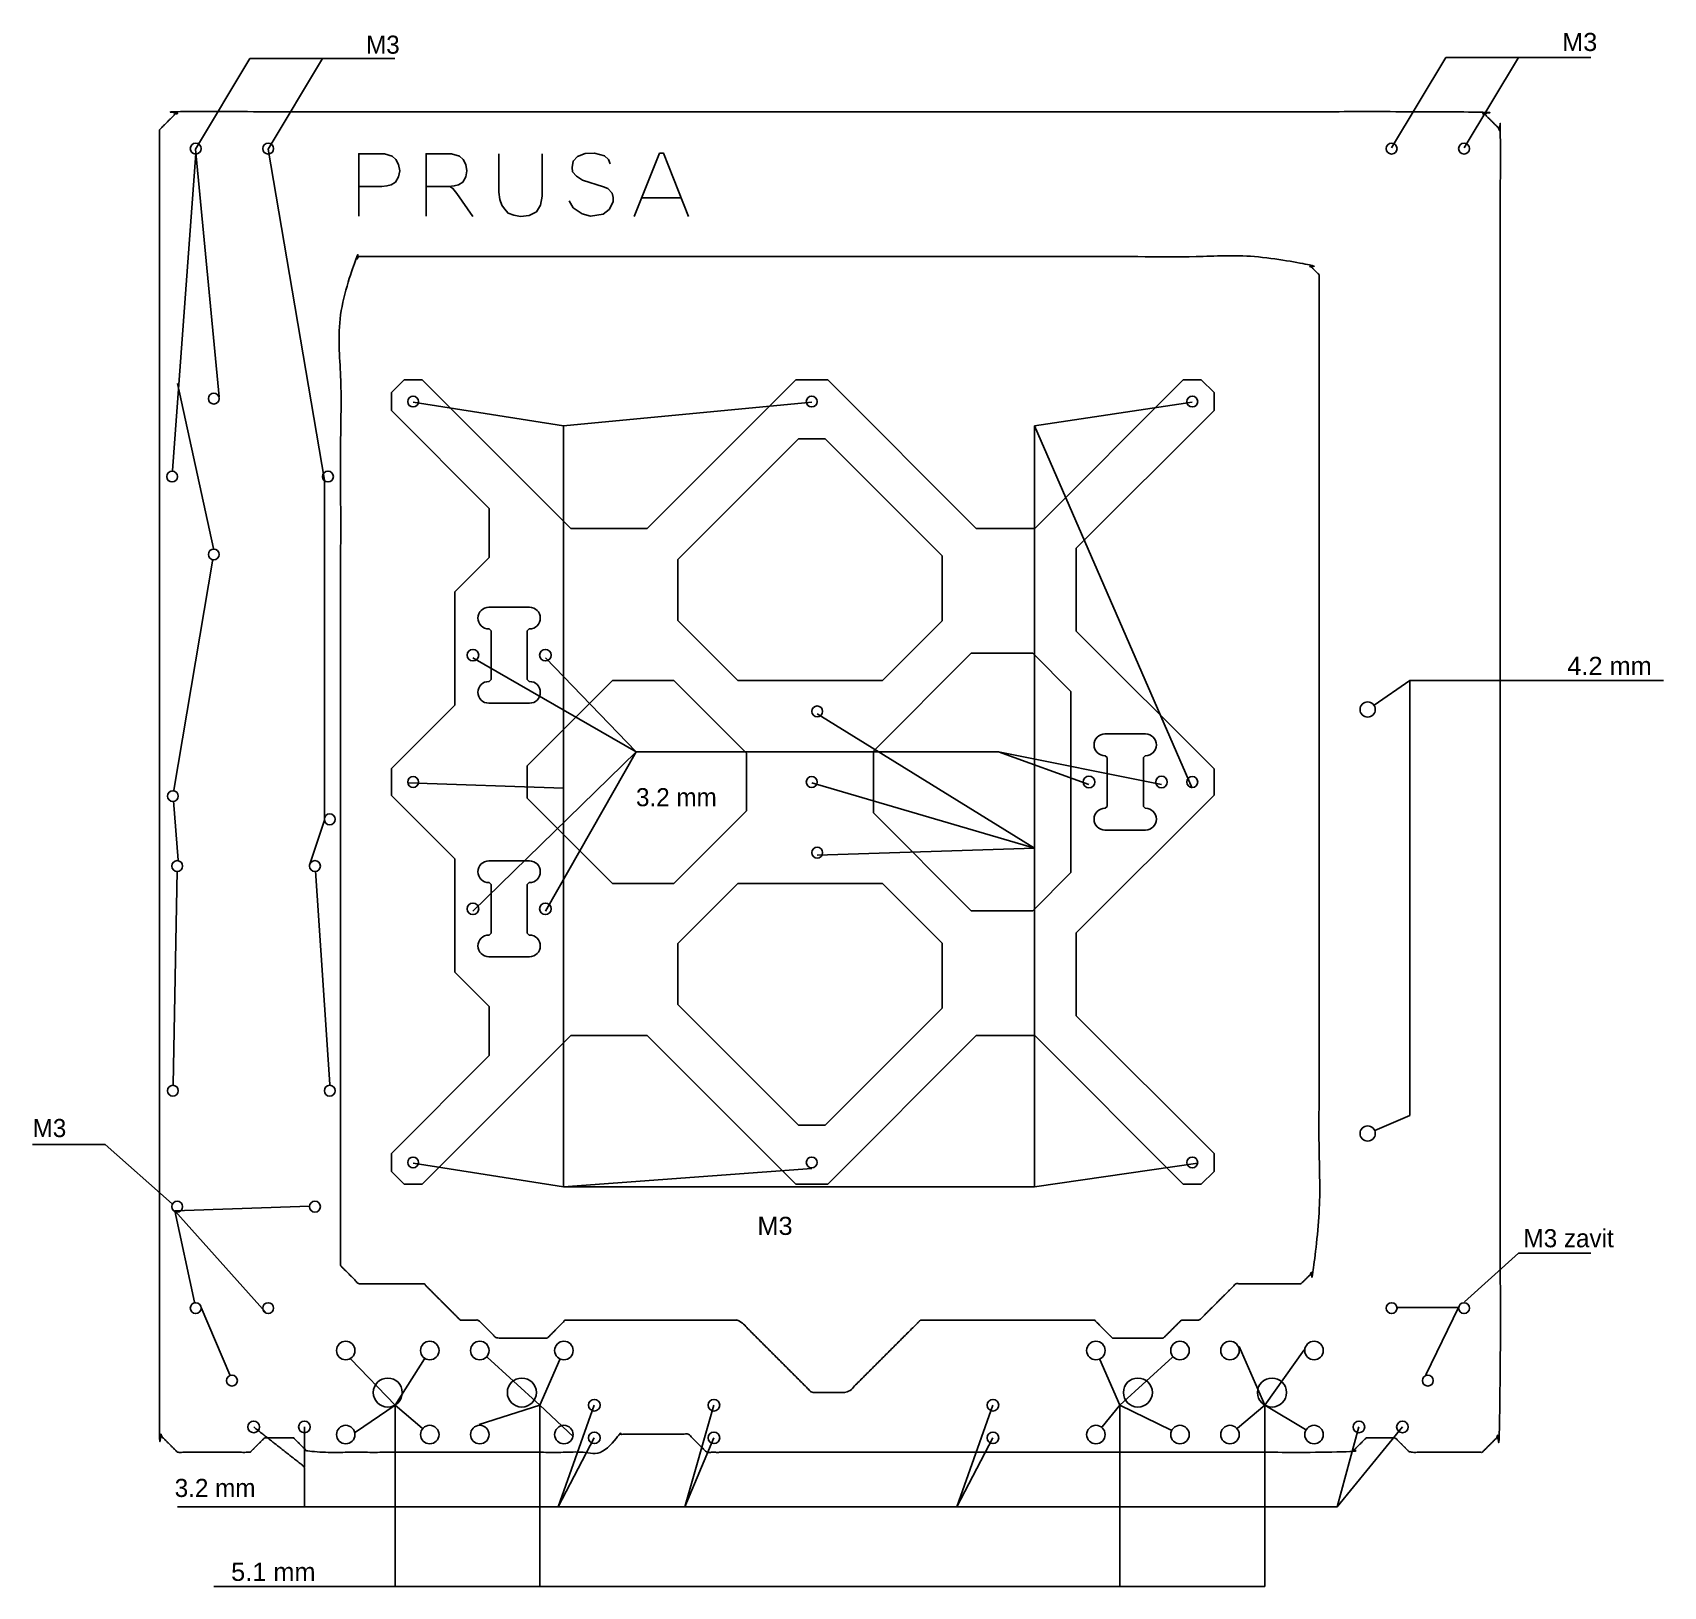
# Model space of a CAD drawing. Header units: millimetres. Extents: x -35 to 700, y -37 to 392.
# Drawn here: x -35 to 415, y -37 to 391.8 of the extents above; entities that cross this region are included whole.
import ezdxf

# ---------------------------------------------------------------- set-up
doc = ezdxf.new("R2010")
doc.units = ezdxf.units.MM
doc.header["$MEASUREMENT"] = 0
doc.layers.get('0').update_dxf_attribs({"true_color": 0xffffff})
doc.layers.add('diry a zavity', color=5, linetype='Continuous', lineweight=25, true_color=0x0000ff)
doc.layers.add('M3', color=3, linetype='Continuous', lineweight=25, true_color=0x00ff00)
doc.styles.get("Standard").update_dxf_attribs({"font": ''})
doc.styles.add('textstyle0', font='')
doc.styles.add('textstyle1', font='')
doc.styles.add('textstyle10', font='')
doc.styles.add('textstyle11', font='')
doc.styles.add('textstyle12', font='')
doc.styles.add('textstyle2', font='')
doc.styles.add('textstyle3', font='')
doc.styles.add('textstyle4', font='')
doc.styles.add('textstyle9', font='')
doc.styles.get('Standard').set_extended_font_data('txt')
doc.styles.get('textstyle0').set_extended_font_data('standard')
doc.styles.get('textstyle1').set_extended_font_data('standard')
doc.styles.get('textstyle10').set_extended_font_data('standard')
doc.styles.get('textstyle11').set_extended_font_data('standard')
doc.styles.get('textstyle12').set_extended_font_data('standard')
doc.styles.get('textstyle2').set_extended_font_data('standard')
doc.styles.get('textstyle3').set_extended_font_data('standard')
doc.styles.get('textstyle4').set_extended_font_data('standard')
doc.styles.get('textstyle9').set_extended_font_data('standard')
doc.dimstyles.get("Standard").update_dxf_attribs({"dimtxt": 0.18, "dimasz": 0.18, "dimexe": 0.18, "dimexo": 0.0625, "dimgap": 0.09, "dimtad": 1, "dimtxsty": 'Standard', "dimcen": 2.5, "dimadec": 0, "dimazin": 0, "dimtfac": 1, "dimtmove": 0, "dimatfit": 3, "dimfxl": 1, "dimarcsym": 0})

msp = doc.modelspace()

# ---------------------------------------------------------------- linework, layer by layer
for p, q in [((143.93, 346.2), (133.08, 346.19)), ((64, 292.49), (67.51, 296)), ((67.51, 296), (72.49, 296)), ((72.49, 296), (113.49, 255)), ((134.6, 255), (175.6, 296)), ((175.6, 296), (184.4, 296)), ((184.4, 296), (225.4, 255)), ((241.51, 255), (282.51, 296)), ((282.51, 296), (287.49, 296)), ((287.49, 296), (291, 292.49)), ((64, 287.51), (64, 292.49)), ((291, 292.49), (291, 287.51)), ((91, 260.51), (64, 287.51)), ((291, 287.51), (253, 249.51)), ((176.32, 279.73), (143, 246.42)), ((183.68, 279.75), (176.32, 279.73)), ((216, 247.43), (183.68, 279.75)), ((91, 247), (91, 260.51)), ((113.49, 255), (134.6, 255)), ((225.4, 255), (241.51, 255)), ((253, 249.51), (253, 226.67)), ((81.5, 237.5), (91, 247)), ((143, 246.42), (143, 229.57)), ((216, 229.49), (216, 247.43)), ((81.5, 206.24), (81.5, 237.5)), ((90.9, 233.25), (102.1, 233.25)), ((143, 229.57), (159.57, 213)), ((90.9, 227.25), (91, 227.25)), ((91.5, 226.75), (91, 227.25)), ((91.5, 226.75), (91.5, 213.25)), ((101.5, 226.75), (102, 227.25)), ((101.5, 226.75), (101.5, 213.25)), ((102.1, 227.25), (102, 227.25)), ((199.51, 213), (216, 229.49)), ((253, 226.67), (291, 188.67)), ((224.01, 220.53), (197, 193.51)), ((240.99, 220.53), (224.01, 220.53)), ((251.5, 210.01), (240.99, 220.53)), ((90.9, 212.75), (91, 212.75)), ((91, 212.75), (91.5, 213.25)), ((102, 212.75), (101.5, 213.25)), ((101.5, 189.5), (125, 213)), ((102.1, 212.75), (102, 212.75)), ((125, 213), (141.98, 213)), ((141.98, 213), (162, 192.98)), ((159.57, 213), (199.51, 213)), ((251.5, 210.01), (251.5, 159.99)), ((64, 188.74), (81.5, 206.24)), ((90.9, 206.75), (102.1, 206.75)), ((260.9, 198.25), (272.1, 198.25)), ((197, 193.51), (197, 176.49)), ((101.5, 189.5), (101.5, 180.5)), ((162, 192.98), (162, 177.02)), ((260.9, 192.25), (261, 192.25)), ((261.5, 191.75), (261, 192.25)), ((261.5, 191.75), (261.5, 178.25)), ((271.5, 191.75), (272, 192.25)), ((271.5, 191.75), (271.5, 178.25)), ((272.1, 192.25), (272, 192.25)), ((64, 188.74), (64, 181.26)), ((291, 188.67), (291, 181.33)), ((81.5, 163.76), (64, 181.26)), ((125, 157), (101.5, 180.5)), ((291, 181.33), (253, 143.33)), ((162, 177.02), (141.98, 157)), ((197, 176.49), (224.01, 149.47)), ((260.9, 177.75), (261, 177.75)), ((261, 177.75), (261.5, 178.25)), ((272, 177.75), (271.5, 178.25)), ((272.1, 177.75), (272, 177.75)), ((260.9, 171.75), (272.1, 171.75)), ((81.5, 132.5), (81.5, 163.76)), ((90.9, 163.25), (102.1, 163.25)), ((240.99, 149.47), (251.5, 159.99)), ((90.9, 157.25), (91, 157.25)), ((91.5, 156.75), (91, 157.25)), ((91.5, 156.75), (91.5, 143.25)), ((101.5, 156.75), (102, 157.25)), ((101.5, 156.75), (101.5, 143.25)), ((102.1, 157.25), (102, 157.25)), ((141.98, 157), (125, 157)), ((143, 140.43), (159.57, 157)), ((159.57, 157), (199.51, 157)), ((199.51, 157), (216, 140.51)), ((224.01, 149.47), (240.99, 149.47)), ((90.9, 142.75), (91, 142.75)), ((91, 142.75), (91.5, 143.25)), ((102, 142.75), (101.5, 143.25)), ((102.1, 142.75), (102, 142.75)), ((143, 123.58), (143, 140.43)), ((216, 140.51), (216, 122.57)), ((253, 143.33), (253, 120.49)), ((90.9, 136.75), (102.1, 136.75)), ((91, 123), (81.5, 132.5)), ((91, 109.49), (91, 123)), ((176.32, 90.27), (143, 123.58)), ((216, 122.57), (183.68, 90.25)), ((253, 120.49), (291, 82.49)), ((113.49, 115), (72.49, 74)), ((134.6, 115), (113.49, 115)), ((175.6, 74), (134.6, 115)), ((225.4, 115), (184.4, 74)), ((241.51, 115), (225.4, 115)), ((282.51, 74), (241.51, 115)), ((64, 82.49), (91, 109.49)), ((183.68, 90.25), (176.32, 90.27)), ((64, 77.51), (64, 82.49)), ((291, 82.49), (291, 77.51)), ((67.51, 74), (64, 77.51)), ((291, 77.51), (287.49, 74)), ((72.49, 74), (67.51, 74)), ((184.4, 74), (175.6, 74)), ((287.49, 74), (282.51, 74))]:
    msp.add_line(p, q)
at = {"flags": 128}
for points in [[(55, 341.16), (55, 358.41), (62.06, 358.41), (64.21, 357.76), (65.26, 356.78), (65.98, 355.47), (66.3, 353.71), (65.98, 352.01), (65.13, 350.57), (63.95, 349.85), (62.78, 349.52), (61.34, 349.33), (59.57, 349.33), (55, 349.33)], [(73.56, 341.16), (73.56, 358.41), (80.61, 358.41), (82.77, 357.76), (83.81, 356.78), (84.53, 355.47), (84.86, 353.71), (84.53, 352.01), (83.68, 350.57), (82.51, 349.85), (81.33, 349.52), (79.89, 349.33), (78.13, 349.33), (73.56, 349.33)], [(93.68, 358.41), (93.68, 347.83), (93.94, 345.74), (94.46, 344.23), (95.18, 343.19), (96.18, 341.96), (97.81, 341.43), (99.62, 341.1), (101.98, 341.36), (104, 342.4), (105.11, 344.23), (105.57, 346.72), (105.57, 349.2), (105.57, 358.41)], [(113.09, 345.44), (114.2, 343.48), (116.62, 341.85), (118.97, 341.2), (122.43, 341.72), (124.07, 343.03), (125.24, 345.12), (125.24, 346.36), (124.92, 347.47), (123.74, 348.78), (122.56, 349.3), (116.75, 351.06), (115.05, 352.17), (114, 353.42), (113.87, 354.59), (114.14, 356.36), (115.38, 357.66), (117.47, 358.45), (120.08, 358.58), (122.82, 357.86), (123.94, 356.81), (124.39, 355.57)], [(131, 341.03), (137.99, 358.54), (139.1, 358.54), (145.96, 341.03)], [(79.89, 349.33), (80.09, 349.33), (81, 348.81), (82.05, 347.43), (86.49, 341.1)]]:
    msp.add_lwpolyline(points, dxfattribs=at)
for centre, radius in [((86.5, 220), 1.6), ((106.5, 220), 1.6), ((333.4, 205), 2.1), ((256.5, 185), 1.6), ((276.5, 185), 1.6), ((86.5, 150), 1.6), ((106.5, 150), 1.6), ((333.4, 88), 2.1), ((51.4, 28.1), 2.55), ((74.6, 28.1), 2.55), ((88.4, 28.1), 2.55), ((111.6, 28.1), 2.55), ((258.4, 28.1), 2.55), ((281.6, 28.1), 2.55), ((295.4, 28.1), 2.55), ((318.6, 28.1), 2.55), ((120, 13), 1.6), ((153, 13), 1.6), ((230, 13), 1.6), ((26, 7), 1.6), ((40, 7), 1.6), ((51.4, 4.9), 2.55), ((74.6, 4.9), 2.55), ((88.4, 4.9), 2.55), ((111.6, 4.9), 2.55), ((120, 4), 1.6), ((153, 4), 1.6), ((230, 4), 1.6), ((258.4, 4.9), 2.55), ((281.6, 4.9), 2.55), ((295.4, 4.9), 2.55), ((318.6, 4.9), 2.55), ((331, 7), 1.6), ((343, 7), 1.6)]:
    msp.add_circle(centre, radius)
for centre, start, end in [((90.9, 230.25), 90, 270), ((102.1, 230.25), 270, 90), ((90.9, 209.75), 90, 270), ((102.1, 209.75), 270, 90), ((260.9, 195.25), 90, 270), ((272.1, 195.25), 270, 90), ((260.9, 174.75), 90, 270), ((272.1, 174.75), 270, 90), ((90.9, 160.25), 90, 270), ((102.1, 160.25), 270, 90), ((90.9, 139.75), 90, 270), ((102.1, 139.75), 270, 90)]:
    msp.add_arc(centre, 3, start, end)
for points, knots in [([(0, 365), (0, 185), (0, 5), (2.5, 2.5), (5, 0), (15, 0), (25, 0), (27, 2), (29, 4), (33, 4), (37, 4), (39, 2), (41, 0), (81.5, 0), (122, 0), (124.5, 2.5), (127, 5), (136.5, 5), (146, 5), (148.5, 2.5), (151, 0), (240, 0), (329, 0), (331, 2), (333, 4), (337, 4), (341, 4), (343, 2), (345, 0), (355, 0), (365, 0), (367.5, 2.5), (370, 5), (370, 185), (370, 365), (367.5, 367.5), (365, 370), (185, 370), (5, 370), (2.5, 367.5), (0, 365)], [0, 0, 0, 360.191742, 360.191742, 367.128553, 367.128553, 387.128553, 387.128553, 395.613834, 395.613834, 401.613834, 401.613834, 407.270688, 407.270688, 482.270688, 482.270688, 487.927543, 487.927543, 501.927543, 501.927543, 507.584397, 507.584397, 698.584397, 698.584397, 704.241251, 704.241251, 710.241251, 710.241251, 718.726533, 718.726533, 738.726533, 738.726533, 745.7976, 745.7976, 1105.7976, 1105.7976, 1112.868668, 1112.868668, 1472.868668, 1472.868668, 1479.939736, 1479.939736, 1479.939736]), ([(107, 31.5), (109.5, 34), (112, 36.5), (134.25, 36.5), (156.5, 36.5), (158.25, 36.5), (160, 36.5), (170, 26.5), (180, 16.5), (185, 16.5), (190, 16.5), (200, 26.5), (210, 36.5), (211.75, 36.5), (213.5, 36.5), (235.75, 36.5), (258, 36.5), (260.5, 34), (263, 31.5), (264, 31.5), (265, 31.5), (270, 31.5), (275, 31.5), (276, 31.5), (277, 31.5), (279.5, 34), (282, 36.5), (284.5, 36.5), (287, 36.5), (292, 41.5), (297, 46.5), (306, 46.5), (315, 46.5), (317.5, 49), (320, 51.5), (320, 188.25), (320, 325), (317.5, 327.5), (315, 330), (185, 330), (55, 330), (52.5, 327.5), (50, 325), (50, 188.25), (50, 51.5), (52.5, 49), (55, 46.5), (64, 46.5), (73, 46.5), (78, 41.5), (83, 36.5), (85.5, 36.5), (88, 36.5), (90.5, 34), (93, 31.5), (100, 31.5), (107, 31.5)], [0, 0, 0, 7.071068, 7.071068, 51.571068, 51.571068, 55.071068, 55.071068, 83.355339, 83.355339, 93.355339, 93.355339, 121.63961, 121.63961, 125.13961, 125.13961, 169.63961, 169.63961, 176.710678, 176.710678, 178.710678, 178.710678, 188.710678, 188.710678, 190.710678, 190.710678, 197.781746, 197.781746, 202.781746, 202.781746, 216.923882, 216.923882, 234.923882, 234.923882, 241.994949, 241.994949, 513.494949, 513.494949, 520.566017, 520.566017, 780.566017, 780.566017, 787.637085, 787.637085, 1059.137085, 1059.137085, 1066.208153, 1066.208153, 1084.208153, 1084.208153, 1098.350288, 1098.350288, 1103.350288, 1103.350288, 1110.421356, 1110.421356, 1117.046356, 1117.046356, 1117.046356])]:
    msp.add_open_spline(points, degree=2, knots=knots)
at = {"layer": 'diry a zavity', "color": 3, "true_color": 0x00ff00}
for p, q in [((24.96, 384.69), (9.96, 359.69)), ((44.96, 384.69), (24.96, 384.69)), ((355, 385), (340, 360)), ((375, 385), (355, 385)), ((3.61, 270.96), (10.07, 358.5)), ((16.47, 291.29), (9.96, 359.69)), ((45.58, 268.28), (29.96, 359.69)), ((14.91, 249.45), (5, 295)), ((111.5, 283.31), (70, 289.81)), ((111.5, 283.31), (180, 289.81)), ((285, 289.81), (241.5, 283.31)), ((111.5, 213.31), (111.5, 283.31)), ((241.5, 173.31), (241.5, 283.31)), ((285, 183.31), (241.5, 283.31)), ((45.58, 174.44), (45.58, 268.28)), ((3.96, 182.76), (14.72, 246.47)), ((111.5, 153.31), (111.5, 213.31)), ((181.5, 203.81), (241.5, 166.71)), ((68.5, 184.81), (111.5, 183.31)), ((241.5, 166.71), (180, 184.81)), ((5.12, 163.46), (3.86, 179.78)), ((41.45, 162.02), (45.58, 174.44)), ((241.5, 73.31), (241.5, 173.31)), ((181.5, 164.81), (241.5, 166.71)), ((3.74, 101.5), (4.92, 160.47)), ((46.97, 101.5), (43.05, 160.47)), ((111.5, 73.31), (111.5, 153.31)), ((70, 79.81), (111.5, 73.31)), ((180, 78.31), (111.5, 73.31)), ((241.5, 73.31), (286.5, 79.81)), ((181.5, 73.31), (111.5, 73.31)), ((181.5, 73.31), (241.5, 73.31)), ((41.45, 67.91), (4.28, 66.63)), ((4.28, 66.63), (9.69, 41.47)), ((29.26, 38.7), (4.28, 66.63)), ((11.5, 40), (19.41, 21.38))]:
    msp.add_line(p, q, dxfattribs=at)
at = {"layer": 'diry a zavity'}
for p, q in [((86.5, 219.31), (131.5, 193.31)), ((131.5, 193.31), (106.5, 219.31)), ((345, 213), (335.16, 206.19)), ((345, 213), (345, 93)), ((415, 213), (345, 213)), ((131.5, 193.31), (86.5, 149.31)), ((106.5, 149.31), (131.5, 193.31)), ((131.5, 193.31), (231.5, 193.31)), ((231.5, 193.31), (256.5, 184.31)), ((276.5, 184.31), (231.5, 193.31)), ((345, 93), (335.36, 88.83)), ((358.5, 40), (341.5, 40)), ((349.41, 21.38), (358.5, 40)), ((305, 13), (297.92, 29.2)), ((315.85, 28.25), (305, 13)), ((52.83, 25.75), (65, 13)), ((65, 13), (73.12, 25.78)), ((105, 13), (90.43, 26.25)), ((105, 13), (110.5, 25.58)), ((265, 13), (259.48, 25.61)), ((265, 13), (279.57, 26.25)), ((54.06, 5.58), (65, 13)), ((65, 13), (72.5, 6.67)), ((65, 13), (65, -37)), ((88.23, 7.64), (105, 13)), ((114.28, 4.3), (105, 13)), ((105, 13), (105, -37)), ((265, 13), (260.14, 7.03)), ((265, 13), (265, -37)), ((265, 13), (279.13, 6.11)), ((305, 13), (297.5, 6.67)), ((305, 13), (316.24, 6.31)), ((305, 13), (305, -37)), ((325, -15), (5, -15)), ((305, -37), (15, -37))]:
    msp.add_line(p, q, dxfattribs=at)
at = {"layer": 'diry a zavity', "flags": 128}
for points in [[(120, 13), (110, -15)], [(153, 13), (145, -15)], [(230, 13), (220, -15)], [(331, 7), (325, -15), (343, 7)], [(120, 4), (110, -15)], [(153, 4), (145, -15)], [(230, 4), (220, -15)]]:
    msp.add_lwpolyline(points, dxfattribs=at)
at = {"layer": 'diry a zavity'}
msp.add_open_spline([(40, -15), (40, -9.5), (40, -4), (33, 1.5), (26, 7)], degree=2, knots=[0, 0, 0, 11, 11, 30.104973, 30.104973, 30.104973], dxfattribs=at)
msp.add_open_spline([(40, -4), (40, 1.5), (40, 7)], degree=2, dxfattribs=at)
at = {"layer": 'M3'}
for centre in [(10, 359.8), (30, 359.8), (340, 359.8), (360, 359.8), (15, 290.8), (70, 290), (180, 290), (285, 290), (3.5, 269.3), (46.5, 269.3), (15, 247.8), (181.5, 204.5), (70, 185), (180, 185), (285, 185), (3.7, 181.1), (47, 174.7), (181.5, 165.5), (4.9, 161.8), (42.9, 161.8), (3.7, 99.8), (47, 99.8), (70, 80), (180, 80), (285, 80), (4.9, 67.8), (42.9, 67.8), (10, 39.8), (30, 39.8), (340, 39.8), (360, 39.8), (20, 19.8), (350, 19.8)]:
    msp.add_circle(centre, 1.5, dxfattribs=at)
at = {"layer": 'M3', "color": 0, "linetype": 'ByBlock'}
for centre in [(63, 16.5), (100, 16.5), (270, 16.5), (307, 16.5)]:
    msp.add_circle(centre, 4, dxfattribs=at)

# ---------------------------------------------------------------- texts
at = {"layer": 'diry a zavity', "color": 3, "true_color": 0x00ff00, "char_height": 5, "width": 30.3916, "attachment_point": 1, "line_spacing_factor": 0.963855}
for s, insert, style in [('\\fHelvetica;M3', (387.05, 391.75), 'textstyle2'), ('\\ftextstyle5;M3', (57, 391), 'textstyle12'), ('\\ftextstyle4;M3', (-35, 92), 'textstyle11'), ('\\fHelvetica;M3', (165, 65), 'textstyle3')]:
    msp.add_mtext(s, dxfattribs=dict(at, insert=insert, style=style))
at = {"layer": 'diry a zavity', "char_height": 5, "attachment_point": 1, "line_spacing_factor": 0.963855}
for s, insert, width, style in [('\\fHelvetica;4.2 mm', (388.5, 219.55), 27.741, 'textstyle0'), ('\\ftextstyle1;3.2 mm', (131.5, 183.31), 27.741, 'textstyle4'), ('\\ftextstyle3;M3 zavit', (376.4, 61.59), 30.3916, 'textstyle10'), ('\\ftextstyle2;3.2 mm', (4.21, -7.32), 27.741, 'textstyle9'), ('\\fHelvetica;5.1 mm', (19.78, -30.48), 27.6807, 'textstyle1')]:
    msp.add_mtext(s, dxfattribs=dict(at, insert=insert, width=width, style=style))

# ---------------------------------------------------------------- leaders
at = {"layer": 'diry a zavity', "color": 3, "true_color": 0x00ff00}
for points in [[(29.96, 359.69), (44.96, 384.69), (64.96, 384.69)], [(360, 360), (375, 385), (395, 385)], [(3.54, 68.58), (-15, 85), (-35, 85)]]:
    msp.add_leader(points, dimstyle='Standard', dxfattribs=at)
at = {"layer": 'diry a zavity'}
msp.add_leader([(360.11, 41.5), (375, 55), (395, 55)], dimstyle='Standard', dxfattribs=at)

doc.saveas('drawing.dxf')
